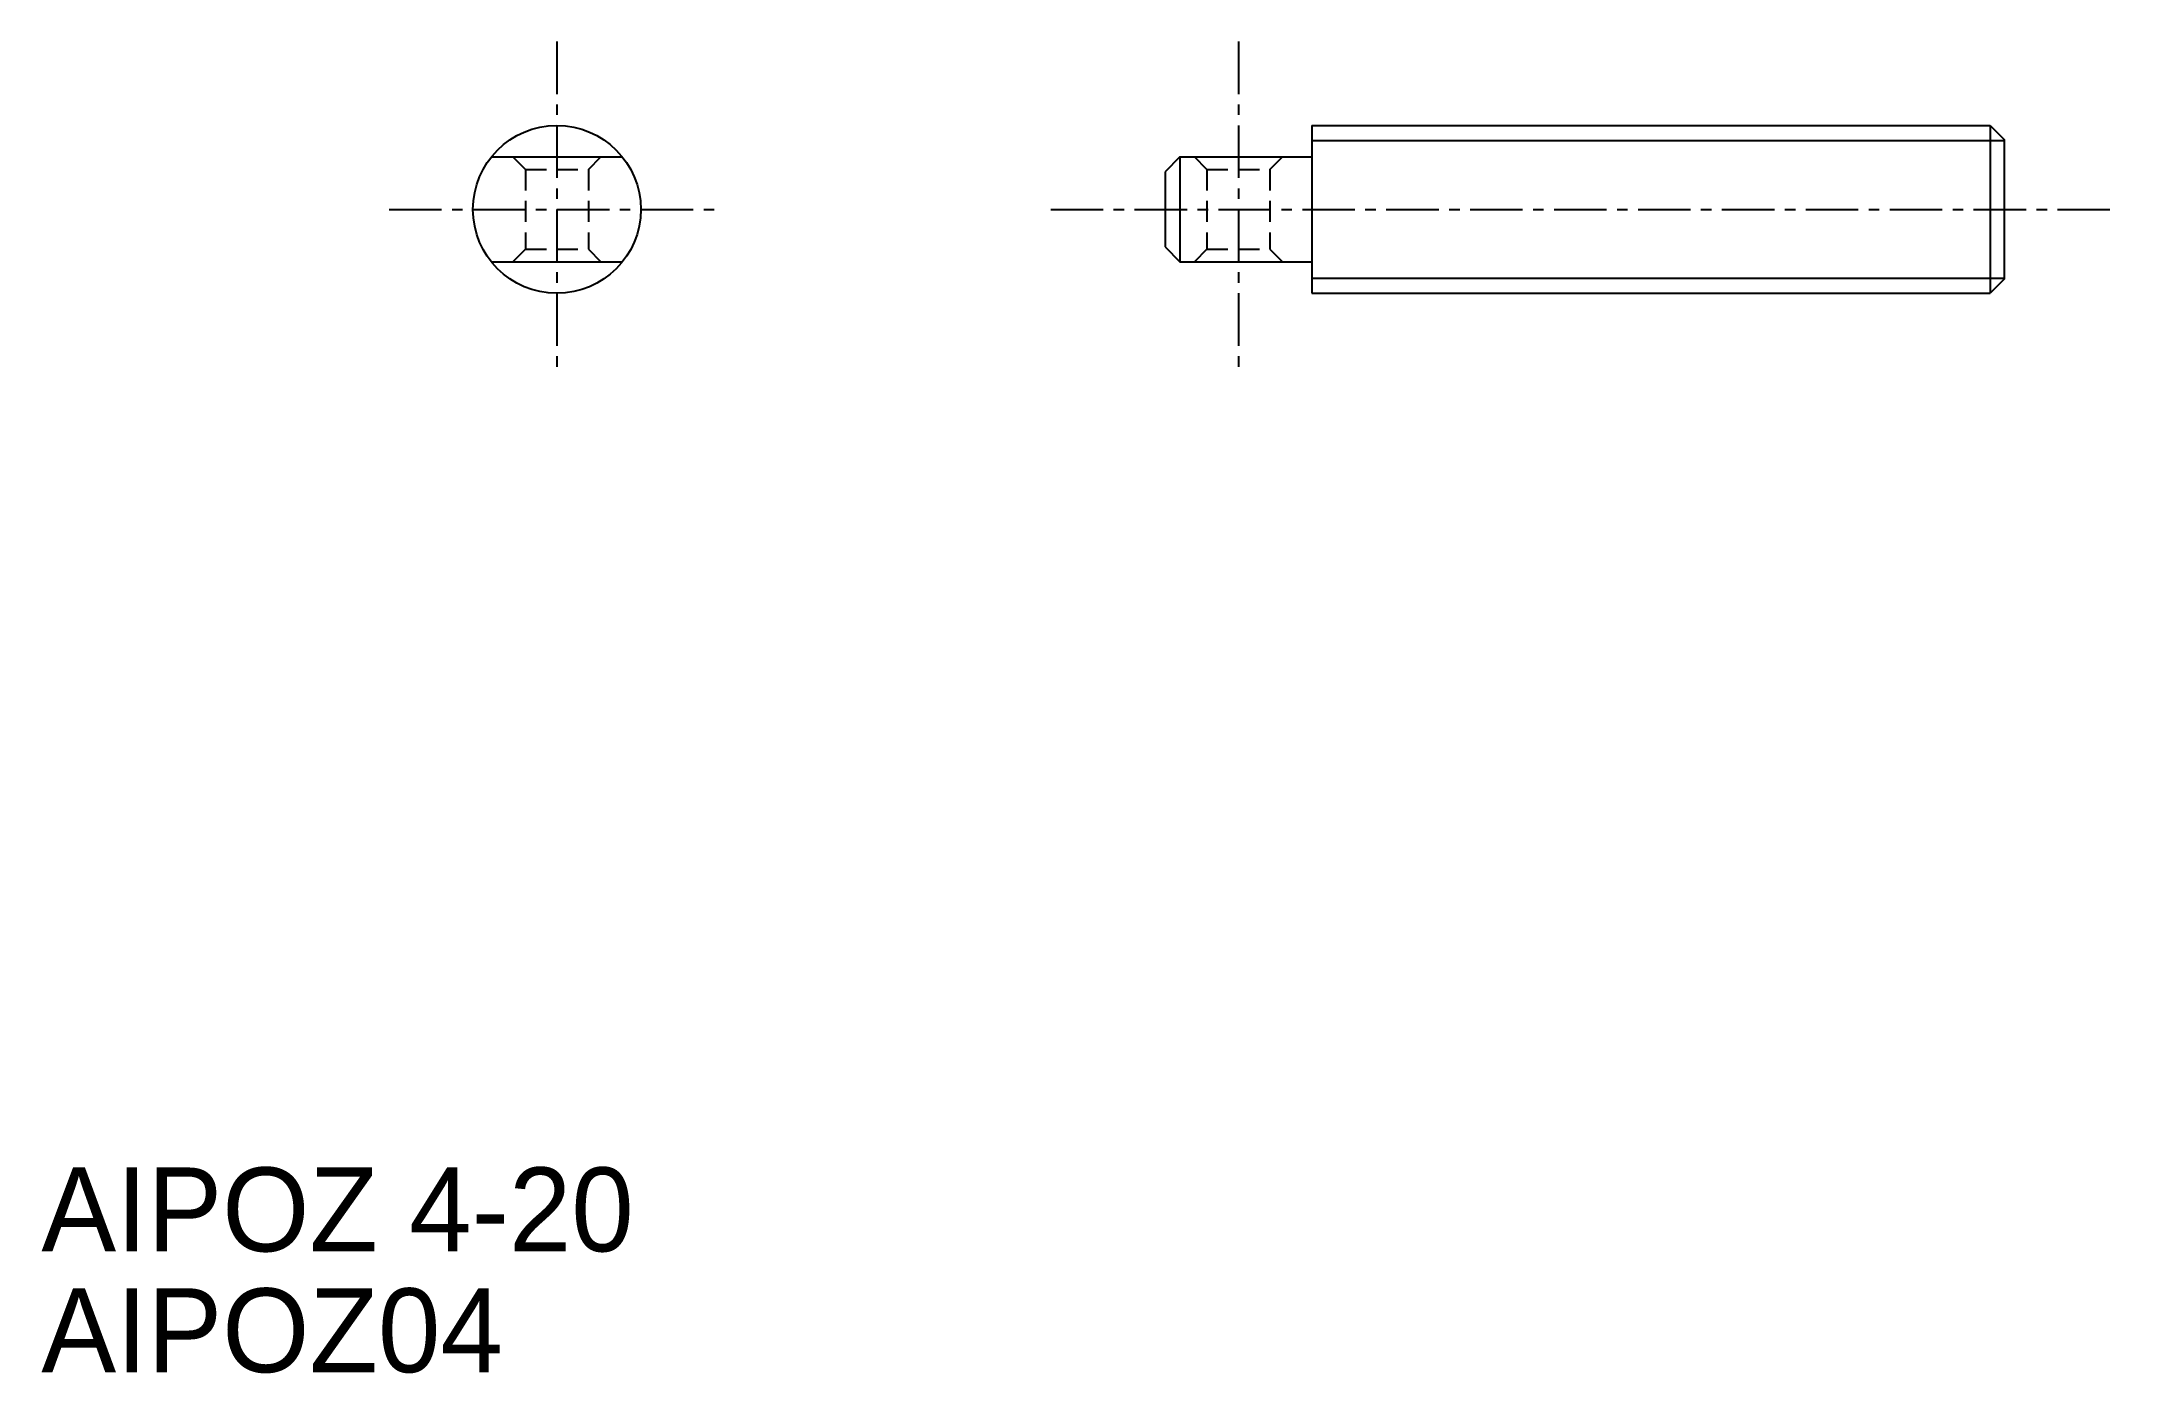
# Model space of a CAD drawing. Extents: x 63.6 to 113.1, y 108.1 to 139.9.
import ezdxf

# ---------------------------------------------------------------- set-up
doc = ezdxf.new("R2010")
doc.units = 0
doc.linetypes.add('CENTER', pattern=[2, 1.25, -0.25, 0.25, -0.25])
doc.linetypes.add('DASHED', pattern=[0.75, 0.5, -0.25])
doc.layers.get('0').update_dxf_attribs({"linetype": 'CONTINUOUS'})
doc.layers.add('CENTER', color=1, linetype='CENTER')

msp = doc.modelspace()

# ---------------------------------------------------------------- linework, layer by layer
at = {"color": 7, "linetype": 'CONTINUOUS'}
for p, q in [((93.877, 137.856), (110.044, 137.856)), ((93.877, 137.856), (93.877, 133.856)), ((110.044, 137.856), (110.377, 137.523)), ((110.044, 137.856), (110.044, 133.856)), ((74.321, 137.106), (77.443, 137.106)), ((90.734, 137.106), (90.377, 136.749)), ((90.377, 136.749), (90.377, 134.963)), ((90.734, 137.106), (90.734, 134.606)), ((90.734, 137.106), (93.877, 137.106)), ((90.377, 134.963), (90.734, 134.606)), ((74.321, 134.606), (77.443, 134.606)), ((90.734, 134.606), (93.877, 134.606)), ((93.877, 133.856), (110.044, 133.856)), ((110.377, 134.189), (110.044, 133.856))]:
    msp.add_line(p, q, dxfattribs=at)
at = {"color": 3, "linetype": 'CONTINUOUS'}
for p, q in [((93.877, 137.495), (110.377, 137.495)), ((93.877, 134.217), (110.377, 134.217))]:
    msp.add_line(p, q, dxfattribs=at)
msp.add_line((110.377, 137.523), (110.377, 134.189))
at = {"color": 3, "linetype": 'DASHED'}
for p, q in [((75.132, 136.806), (74.832, 137.106)), ((75.132, 136.806), (75.132, 134.906)), ((75.132, 136.806), (76.632, 136.806)), ((76.632, 136.806), (76.932, 137.106)), ((76.632, 136.806), (76.632, 134.906)), ((91.377, 136.806), (91.077, 137.106)), ((91.377, 136.806), (92.877, 136.806)), ((91.377, 136.806), (91.377, 134.906)), ((92.877, 136.806), (93.177, 137.106)), ((92.877, 136.806), (92.877, 134.906)), ((75.132, 134.906), (74.832, 134.606)), ((75.132, 134.906), (76.632, 134.906)), ((76.632, 134.906), (76.932, 134.606)), ((91.377, 134.906), (91.077, 134.606)), ((91.377, 134.906), (92.877, 134.906)), ((92.877, 134.906), (93.177, 134.606))]:
    msp.add_line(p, q, dxfattribs=at)
at = {"color": 7, "linetype": 'CONTINUOUS'}
msp.add_circle((75.882, 135.856), 2, dxfattribs=at)
at = {"layer": 'CENTER', "color": 1, "linetype": 'CENTER'}
for p, q in [((75.882, 139.856), (75.882, 131.856)), ((92.127, 139.856), (92.127, 131.856)), ((71.882, 135.856), (79.852, 135.856)), ((87.652, 135.856), (113.127, 135.856))]:
    msp.add_line(p, q, dxfattribs=at)

# ---------------------------------------------------------------- texts
for s, p in [('AIPOZ 4-20', (63.593, 111.02)), ('AIPOZ04', (63.593, 108.139))]:
    msp.add_text(s, height=2).set_placement(p)

doc.saveas('drawing.dxf')
